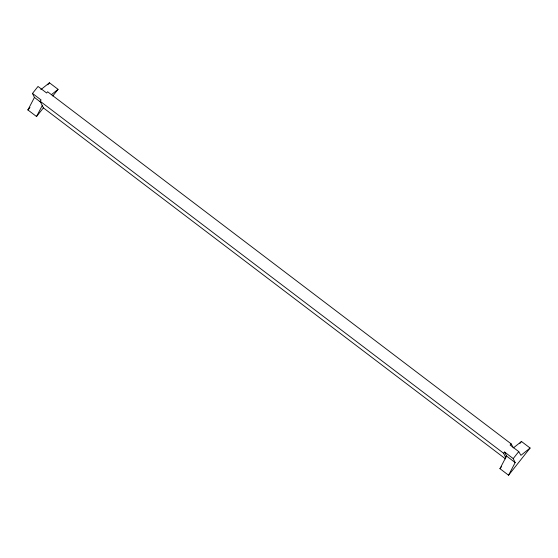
<?xml version="1.0" encoding="UTF-8"?>
<svg xmlns="http://www.w3.org/2000/svg" width="558" height="558" viewBox="0 0 558 558"><rect width="100%" height="100%" fill="white"/><g stroke="black" fill="none" stroke-linecap="round" stroke-linejoin="round"><path stroke-width="0.84" d="M32.483 93.437L41.111 99.994L40.127 101.221L43.391 107.889L36.528 116.517L27.9 109.961L34.436 97.434L32.483 93.437L38.021 86.462L46.642 92.998L47.618 91.763L511.1 443.819L513.444 447.872L521.472 441.483L530.1 448.032L508.575 475.221L499.947 468.671L506.538 456.025L504.585 452.029L503.602 453.263L505.722 457.595M36.528 116.517L42.248 105.553M508.575 475.221L515.167 462.582L513.214 458.585L504.585 452.029M28.179 109.619L29.965 107.359M52.801 95.997L58.06 89.329L49.432 82.779L40.839 89.671M511.1 443.819L510.124 445.054L518.752 451.61L520.914 455.349L530.1 448.032M499.947 468.671L501.544 466.648M519.91 443.457L521.472 441.483M47.814 84.823L49.432 82.779M513.214 458.585L518.752 451.61M27.9 109.961L28.883 108.726M505.562 457.26L506.538 456.025L515.167 462.582M51.315 94.748L58.06 89.329M40.127 101.221L503.602 453.263M34.436 97.434L41.076 102.477M43.391 107.889L505.478 458.871"/></g></svg>
